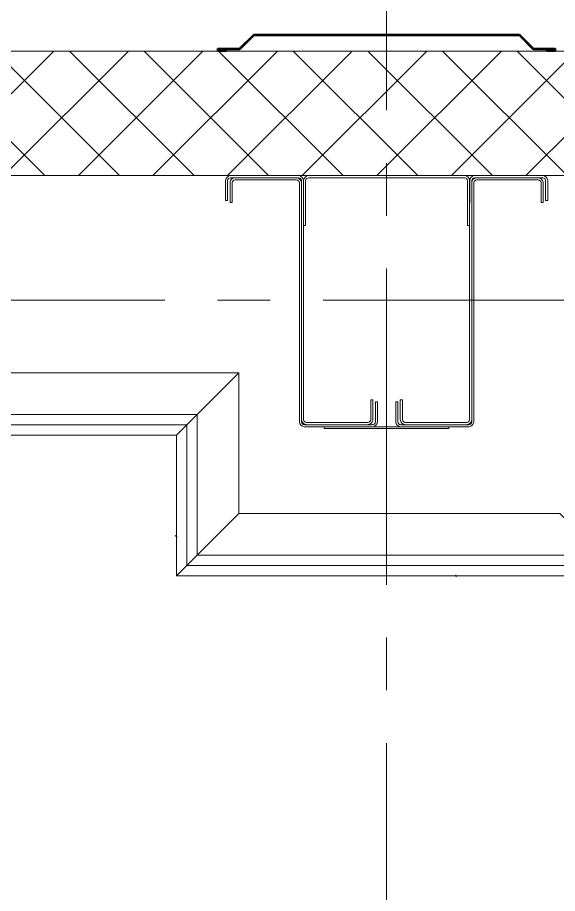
# Model space of a CAD drawing. Header units: millimetres. Extents: x -330955 to 144729, y -76510 to 25340.
# Drawn here: x 85574 to 86224, y -31781 to -30726 of the extents above; entities that cross this region are included whole.
import ezdxf

# ---------------------------------------------------------------- set-up
doc = ezdxf.new("R2010")
doc.units = ezdxf.units.MM
doc.header["$LTSCALE"] = 20
for name, pattern in [('CENTER2', [28.575000000000003, 19.05, -3.175, 3.175, -3.175]), ('XKITLINE00', [0]), ('XKITLINE02', [4, 2, -2])]:
    doc.linetypes.add(name, pattern=pattern)
doc.layers.get('0').update_dxf_attribs({"lineweight": 0})
for name, color, linetype, lineweight in [('A-WALL', 5, 'Continuous', 13), ('Part', 5, 'Continuous', 0), ('S-WALL-PATT', 7, 'Continuous', 0), ('Выноски', 7, 'Continuous', 15), ('Обобщенные модели', 7, 'Continuous', 18), ('Оси', 7, 'CENTER2', 9), ('Стены ГКЛ (графика)', 7, 'Continuous', 25)]:
    doc.layers.add(name, color=color, linetype=linetype, lineweight=lineweight)
pattern_1 = [(0, (12, 6), (3, 300), [3, -300]), (10, (108, 12), (-49.14003004104248, 295.9632704366632), [2.999999999999999, -299.9999999999998]), (20, (54, 78), (-99.78696513534288, 282.9338466657496), [3, -300]), (29.99999999999999, (120, 126), (-147.4019237886467, 261.3076211353316), [3, -300]), (40, (42.00000000000001, 144), (-190.5381495766049, 231.741695764753), [2.999999999999999, -299.9999999999998]), (49.99999999999999, (66, 216), (-227.8849701066338, 195.1344162353187), [3, -300]), (59.99999999999999, (24, 270), (-258.3076211353316, 152.5980762113534), [3, -300]), (70, (120, 264), (-280.8817258057955, 105.4251208600584), [2.999999999999999, -299.9999999999998]), (80, (192, 276), (-294.9213813706616, 55.04887655911575), [2.999999999999999, -299.9999999999998]), (90, (228, 204), (-300, 3.000000000000018), [3, -300]), (99.99999999999997, (288, 198), (-295.9632704366632, -49.14003004104247), [3, -299.9999999999999]), (110, (288, 90), (-282.9338466657496, -99.78696513534288), [3, -300]), (120, (234, 54), (-261.3076211353316, -147.4019237886466), [2.999999999999999, -299.9999999999998]), (130, (150, 72), (-231.741695764753, -190.5381495766049), [3, -300]), (140, (204, 126), (-195.1344162353188, -227.8849701066338), [3, -300]), (150, (150, 180), (-152.5980762113533, -258.3076211353316), [3, -300]), (160.0000000000001, (276, 12), (-105.4251208600585, -280.8817258057954), [3, -300])]

# ---------------------------------------------------------------- blocks, each defined once
blk = doc.blocks.new('Колонна К2')
at = {"layer": 'Part', "linetype": 'XKITLINE00', "lineweight": 0}
for p, q in [((-99.42504644859582, 152.4338393722428), (-98.5, 152.5)), ((-98.41071227332577, 150), (-99.06835053255782, 149.9529647834133)), ((-98.5, 152.5), (-17.5, 152.5)), ((-98.41071227332577, 150), (-17.58928772620857, 150)), ((-96.92595526902005, 149.9401603563456), (-96.08928772620857, 150)), ((-96.08928772620857, 150), (-22.91071227332577, 150)), ((-22.91071227332577, 150), (-22.07404473097995, 149.9401603563456)), ((-16.93164946697652, 149.9529647834133), (-17.58928772620857, 150)), ((-17.5, 152.5), (-16.57495355140418, 152.4338393722428)), ((16.57495355140418, 152.4338393722428), (17.5, 152.5)), ((17.58928772667423, 150), (16.93164946744218, 149.9529647834133)), ((17.5, 152.5), (98.5, 152.5)), ((17.58928772667423, 150), (98.41071227379143, 150)), ((22.07404473097995, 149.9401603563456), (22.91071227379143, 150)), ((22.91071227379143, 150), (96.08928772667423, 150)), ((96.08928772667423, 150), (96.92595526902005, 149.9401603563456)), ((99.06835053302348, 149.9529647834133), (98.41071227379143, 150)), ((98.5, 152.5), (99.42504644859582, 152.4338393722428)), ((-105, 146), (-104.9338393723592, 146.9250464488287)), ((-105, -141), (-105, 146)), ((-102.4529647831805, 146.5683505327906), (-102.5, 145.9107122735586)), ((-102.5, -141.0892877264414), (-102.5, 145.9107122735586)), ((-102.5, 143.5892877264414), (-102.440160356462, 144.4259552691365)), ((-102.5, -143.4107122735586), (-102.5, 143.5892877264414)), ((-99.95928576774895, 144.0692593530985), (-100, 143.5)), ((-100, -143.5), (-100, 143.5)), ((-96, 147.5), (-96.56925935298204, 147.4592857675161)), ((-96, 147.5), (-23, 147.5)), ((-22.43074064701796, 147.4592857675161), (-23, 147.5)), ((-19, 143.5), (-19.04071423225105, 144.0692593530985)), ((-19, 120), (-19, 143.5)), ((-16.559839643538, 144.4259552691365), (-16.5, 143.5892877264414)), ((-16.5, 120), (-16.5, 143.5892877264414)), ((-13.5, 145.9107122735586), (-13.54703521635383, 146.5683505327906)), ((-13.5, 122.5), (-13.5, 145.9107122735586)), ((-11.06616062764078, 146.9250464488287), (-11, 146)), ((-11, 146), (-11, 122.5)), ((11, 146), (11.06616062764078, 146.9250464488287)), ((11, 122.5), (11, 146)), ((13.54703521681949, 146.5683505327906), (13.5, 145.9107122735586)), ((13.5, 145.9107122735586), (13.5, 122.5)), ((16.5, 143.5892877264414), (16.559839643538, 144.4259552691365)), ((16.5, 120), (16.5, 143.5892877264414)), ((19.04071423271671, 144.0692593530985), (19, 143.5)), ((19, 120), (19, 143.5)), ((23, 147.5), (22.43074064701796, 147.4592857675161)), ((23, 147.5), (96, 147.5)), ((96.56925935298204, 147.4592857675161), (96, 147.5)), ((100, 143.5), (99.95928576774895, 144.0692593530985)), ((100, -143.5), (100, 143.5)), ((102.440160356462, 144.4259552691365), (102.5, 143.5892877264414)), ((102.5, 145.9107122735586), (102.4529647836462, 146.5683505327906)), ((102.5, -141.0892877264414), (102.5, 145.9107122735586)), ((102.5, -143.4107122735586), (102.5, 143.5892877264414)), ((104.9338393723592, 146.9250464488287), (105, 146)), ((105, -141), (105, 146)), ((-19, 120), (-16.5, 120)), ((-11, 122.5), (-13.5, 122.5)), ((13.5, 122.5), (11, 122.5)), ((19, 120), (16.5, 120)), ((-100, -143.5), (-100, -89.93383938604177)), ((-100, -89.93383938604177), (-97.5, -89.93383938604177)), ((-97.5, -89.93383938604177), (-97.47648239159025, -143.7395314031746)), ((97.5, -89.93383938604177), (97.47648239159025, -143.7395314031746)), ((100, -89.93383938604177), (97.5, -89.93383938604177)), ((100.0330803138204, -143.9625232244143), (100, -89.93383938604177)), ((-194, -143.5), (-194, -120)), ((-194, -120), (-191.5, -120)), ((-191.5, -120), (-191.5, -143.4107122735586)), ((-188.5, -117.5), (-186, -117.5)), ((-188.5, -141.0892877264414), (-188.5, -117.5)), ((-186, -117.5), (-186, -141)), ((188.5, -117.5), (186, -117.5)), ((186, -117.5), (186, -141)), ((188.5, -141.0892877264414), (188.5, -117.5)), ((191.5, -120), (191.5, -120)), ((191.5, -120), (191.5, -120)), ((191.5, -143.4107122735586), (191.5, -120)), ((191.5, -120), (194, -120)), ((194, -143.5), (194, -120)), ((-193.9338393723592, -144.4250464488287), (-194, -143.5)), ((-191.5, -143.4107122735586), (-191.4529647831805, -144.0683505327906)), ((-188.440160356462, -141.9259552691365), (-188.5, -141.0892877264414)), ((-188.0683505325578, -147.4529647834133), (-187.4107122733258, -147.5)), ((-187.4107122733258, -147.5), (-106.5892877262086, -147.5)), ((-186, -141), (-185.9592857672833, -141.5692593530985)), ((-182.0892877262086, -147.5), (-182.9259552690201, -147.4401603563456)), ((-182.569259352982, -144.9592857675161), (-182, -145)), ((-182.0892877262086, -147.5), (-108.9107122733258, -147.5)), ((-182, -145), (-109, -145)), ((-109, -145), (-108.430740647018, -144.9592857675161)), ((-108.0740447309799, -147.4401603563456), (-108.9107122733258, -147.5)), ((-106.5892877262086, -147.5), (-105.9316494669765, -147.4529647834133)), ((-105.040714232251, -141.5692593530985), (-105, -141)), ((-102.5, -141.0892877264414), (-102.559839643538, -141.9259552691365)), ((-102.5470352163538, -144.0683505327906), (-102.5, -143.4107122735586)), ((-99.93383937235922, -144.4250464488287), (-100, -143.5)), ((-97.5, -143.4107122735586), (-97.4529647831805, -144.0683505327906)), ((-94.06835053264085, -147.4529647834324), (94.06835053264102, -147.4529647834324)), ((97.5, -143.4107122735586), (97.4529647831805, -144.0683505327906)), ((99.93383937235922, -144.4250464488287), (100, -143.5)), ((100.0661606276408, -144.4250464488287), (100, -143.5)), ((102.559839643538, -141.9259552691365), (102.5, -141.0892877264414)), ((102.5, -143.4107122735586), (102.5470352168195, -144.0683505327906)), ((105, -141), (105.0407142327167, -141.5692593530985)), ((105.9316494674422, -147.4529647834133), (106.5892877266742, -147.5)), ((106.5892877266742, -147.5), (187.4107122737914, -147.5)), ((108.9107122737914, -147.5), (108.0740447309799, -147.4401603563456)), ((108.430740647018, -144.9592857675161), (109, -145)), ((108.9107122737914, -147.5), (182.0892877266742, -147.5)), ((109, -145), (182, -145)), ((182, -145), (182.569259352982, -144.9592857675161)), ((182.9259552690201, -147.4401603563456), (182.0892877266742, -147.5)), ((185.959285767749, -141.5692593530985), (186, -141)), ((187.4107122737914, -147.5), (188.0683505330235, -147.4529647834133)), ((188.5, -141.0892877264414), (188.440160356462, -141.9259552691365)), ((191.4529647836462, -144.0683505327906), (191.5, -143.4107122735586)), ((194, -143.5), (193.9338393723592, -144.4250464488287)), ((-187.5, -150), (-188.4250464485958, -149.9338393722428)), ((-187.5, -150), (-106.5, -150)), ((-105.5749535514042, -149.9338393722428), (-106.5, -150)), ((-94.42504644854769, -149.9338393722575), (94.42504644854789, -149.9338393722575)), ((106.5, -150), (105.5749535514042, -149.9338393722428)), ((106.5, -150), (187.5, -150)), ((188.4250464485958, -149.9338393722428), (187.5, -150))]:
    blk.add_line(p, q, dxfattribs=at)
at = {"layer": 'Part', "linetype": 'XKITLINE02', "lineweight": 0}
for p, q in [((-100, -140.0001452717697), (-100, 139.9998547282303)), ((100, -140.0001452717697), (100, 139.9998547282303))]:
    blk.add_line(p, q, dxfattribs=at)
at = {"layer": 'Part', "linetype": 'XKITLINE00', "lineweight": 0}
blk.add_lwpolyline([(-74.99999999999999, 152.5), (-74.99999999999999, 154.5), (74.99999999999999, 154.5), (74.99999999999999, 152.5), (-74.99999999999999, 152.5)], dxfattribs=at)
for centre, radius, start, end in [((-98.5, 146), 6.499999999995562, 98.18181817978395, 171.8181818202161), ((-98.5, 146), 3.993614015769151, 98.18181817978395, 171.8181818202161), ((-96, 143.5), 6.506385984226687, 98.18181817978395, 171.8181818202161), ((-23, 143.5), 6.50638598422186, 8.181818179783926, 81.81818182021608), ((-17.5, 146), 3.993614015776985, 8.181818179783926, 81.81818182021608), ((-17.5, 146), 6.499999999989522, 8.181818179783926, 81.81818182021608), ((17.5, 146), 6.499999999999175, 98.18181817978395, 171.8181818202161), ((17.5, 146), 3.993614015773978, 98.18181817978395, 171.8181818202161), ((23, 143.5), 6.506385984229692, 98.18181817978395, 171.8181818202161), ((96, 143.5), 6.506385984231515, 8.181818179783926, 81.81818182021608), ((98.5, 146), 3.993614015764325, 8.181818179783926, 81.81818182021608), ((98.5, 146), 6.499999999989522, 8.181818179783926, 81.81818182021608), ((-96, 143.5), 3.999999999991231, 98.18181817978395, 171.8181818202161), ((-23, 143.5), 3.999999999987617, 8.181818179783926, 81.81818182021608), ((23, 143.5), 3.999999999996058, 98.18181817978395, 171.8181818202161), ((96, 143.5), 3.999999999996058, 8.181818179783926, 81.81818182021608), ((-187.5, -143.5), 6.499999999998569, 188.1818181797839, 261.8181818202161), ((-187.5, -143.5), 3.993614015776985, 188.1818181797839, 261.8181818202161), ((-182, -141), 6.506385984230301, 188.1818181797839, 261.8181818202161), ((-182, -141), 3.999999999987617, 188.1818181797839, 261.8181818202161), ((-109, -141), 3.999999999991231, 278.1818181797839, 351.8181818202161), ((-109, -141), 6.506385984226687, 278.1818181797839, 351.8181818202161), ((-106.5, -143.5), 3.993614015769151, 278.1818181797839, 351.8181818202161), ((-106.5, -143.5), 6.499999999999782, 278.1818181797839, 351.8181818202161), ((-93.5, -143.5), 6.499999999998569, 188.181818179784, 261.8181818202164), ((-93.5, -143.5), 3.993614015776985, 188.181818179784, 261.8181818202164), ((93.5, -143.5), 3.993614015776985, 278.1818181797836, 351.8181818202161), ((93.5, -143.5), 6.499999999998569, 278.1818181797836, 351.8181818202161), ((106.5, -143.5), 6.499999999993742, 188.1818181797839, 261.8181818202161), ((106.5, -143.5), 3.993614015764325, 188.1818181797839, 261.8181818202161), ((109, -141), 6.506385984231515, 188.1818181797839, 261.8181818202161), ((109, -141), 3.999999999996058, 188.1818181797839, 261.8181818202161), ((182, -141), 4.000000000000884, 278.1818181797839, 351.8181818202161), ((182, -141), 6.506385984222467, 278.1818181797839, 351.8181818202161), ((187.5, -143.5), 3.993614015778804, 278.1818181797839, 351.8181818202161), ((187.5, -143.5), 6.499999999999782, 278.1818181797839, 351.8181818202161)]:
    blk.add_arc(centre, radius, start, end, dxfattribs=at)
blk = doc.blocks.new('*U248')
at = {"layer": 'S-WALL-PATT', "lineweight": 0, "true_color": 0x636466}
h = blk.add_hatch(dxfattribs=at)
h.set_pattern_fill('ANSI37', color=251, scale=20)
h.set_pattern_definition([(45, (0, 0), (-44.90128060534577, 44.90128060534577), []), (135, (0, 0), (-44.90128060534577, -44.90128060534576), [])])
h.paths.add_polyline_path([(-150, 0), (0, -1.4210854715202e-14), (0, 1800), (-150, 1800)])
at = {"color": 0}
blk.add_lwpolyline([(-150, 0), (0, 0), (0, 1800), (-150, 1800)], close=True, dxfattribs=at)
blk = doc.blocks.new('*U1119')
at = {"layer": 'A-WALL', "linetype": 'Continuous', "lineweight": 18}
h = blk.add_hatch(dxfattribs=at)
h.set_pattern_fill('GENERAL_TEXTURE', color=30, scale=300, style=0, pattern_type=2)
h.set_pattern_definition(pattern_1)
h.paths.add_polyline_path([(12.5, 0), (12.5, -12.5), (530.7155004115775, -12.5), (530.7155004115775, 0)], flags=0)
at = {"layer": 'A-WALL', "color": 30}
blk.add_line((0.8847013400118158, -1.347017690507073), (678.9502630584648, -1.347017690507073), dxfattribs=at)
at = {"layer": 'A-WALL', "color": 11}
for p, q in [((13.38470134001181, -13.84701769050707), (691.4502630584648, -13.84701769050707)), ((25.88470134001181, -26.34701769050707), (703.9502630584648, -26.34701769050707))]:
    blk.add_line(p, q, dxfattribs=at)
at = {"layer": 'A-WALL', "color": 8, "linetype": 'Continuous', "lineweight": 0}
blk.add_line((75.8847013400118, -76.34701769050707), (753.9502630584648, -76.34701769050707), dxfattribs=at)
for points in [[(75.8847013400118, -76.34701769050707), (0.8847013400118158, -1.347017690507073)], [(753.9502630584648, -76.34701769050707), (678.9502630584648, -1.347017690507073)]]:
    blk.add_lwpolyline(points, dxfattribs=at)
blk = doc.blocks.new('*U1120')
at = {"layer": 'A-WALL', "linetype": 'Continuous', "lineweight": 18}
h = blk.add_hatch(dxfattribs=at)
h.set_pattern_fill('GENERAL_TEXTURE', color=30, scale=300, style=0, pattern_type=2)
h.set_pattern_definition(pattern_1)
h.paths.add_polyline_path([(12.5, 0), (12.5, -12.5), (530.7155004115775, -12.5), (530.7155004115775, 0)], flags=0)
at = {"layer": 'A-WALL', "color": 30}
blk.add_line((0.8847013400118158, -1.347017690507073), (170.2859478242463, -1.347017690507073), dxfattribs=at)
at = {"layer": 'A-WALL', "color": 11}
for p, q in [((13.38470134001181, -13.84701769050707), (182.7859478242463, -13.84701769050707)), ((25.88470134001181, -26.34701769050707), (195.2859478242463, -26.34701769050707))]:
    blk.add_line(p, q, dxfattribs=at)
at = {"layer": 'A-WALL', "color": 8, "linetype": 'Continuous', "lineweight": 0}
blk.add_line((75.8847013400118, -76.34701769050707), (245.2859478242463, -76.34701769050707), dxfattribs=at)
for points in [[(75.8847013400118, -76.34701769050707), (0.8847013400118158, -1.347017690507073)], [(245.2859478242463, -76.34701769050707), (170.2859478242463, -1.347017690507073)]]:
    blk.add_lwpolyline(points, dxfattribs=at)
blk = doc.blocks.new('*U1121')
at = {"layer": 'A-WALL', "linetype": 'Continuous', "lineweight": 18}
h = blk.add_hatch(dxfattribs=at)
h.set_pattern_fill('GENERAL_TEXTURE', color=30, scale=300, style=0, pattern_type=2)
h.set_pattern_definition(pattern_1)
h.paths.add_polyline_path([(12.5, 0), (12.5, -12.5), (530.7155004115775, -12.5), (530.7155004115775, 0)], flags=0)
at = {"layer": 'A-WALL', "color": 30, "linetype": 'Continuous'}
blk.add_line((0.8847013400118158, -1.347017690507073), (537.3138065552519, -1.347017690507073), dxfattribs=at)
at = {"layer": 'A-WALL', "color": 11, "linetype": 'Continuous'}
for p, q in [((13.38470134001181, -13.84701769050707), (524.8138065552519, -13.84701769050707)), ((25.88470134001181, -26.34701769050707), (512.3138065552519, -26.34701769050707))]:
    blk.add_line(p, q, dxfattribs=at)
at = {"layer": 'A-WALL', "color": 8, "linetype": 'Continuous', "lineweight": 0}
blk.add_line((75.8847013400118, -76.34701769050707), (462.3138065552519, -76.34701769050707), dxfattribs=at)
for points in [[(75.8847013400118, -76.34701769050707), (0.8847013400118158, -1.347017690507073)], [(462.3138065552519, -76.34701769050707), (537.3138065552519, -1.347017690507073)]]:
    blk.add_lwpolyline(points, dxfattribs=at)
blk = doc.blocks.new('320мм_ФЭ_Стена_Стык вертикальный')
at = {"layer": 'Обобщенные модели', "lineweight": 9}
h = blk.add_hatch(dxfattribs=at)
h.set_pattern_fill('FP_4', color=256, style=0, pattern_type=2)
h.set_pattern_definition([(45, (210.0000000000036, 6.821210263296962e-13), (-106.0660171779821, 106.0660171779821), [])])
h.paths.add_polyline_path([(27265.00000000009, -294.9999999998949), (27282.00000000009, -277.9999999998988), (27281.58578643771, -276.9999999998947), (27264.58578643771, -293.9999999998951), (27155.41421356246, -293.9999999998948), (27138.41421356246, -276.9999999998943), (27138.00000000009, -277.9999999998984), (27155.00000000008, -294.9999999998946)], flags=0)
h.paths.add_polyline_path([(27307.00000000008, -275.999999999895), (27308.00000000008, -274.9999999998996), (27298.00000000009, -275.999999999895)], flags=0)
h.paths.add_polyline_path([(27122.00000000009, -275.9999999998944), (27122.00000000009, -274.9999999998947), (27113.00000000009, -275.9999999998944)], flags=0)
at = {"layer": 'Обобщенные модели', "lineweight": 40}
for p, q in [((26912.00000000005, -274.9999999998932), (26902.00000000005, -274.9999999998931)), ((26902.00000000005, -274.9999999998931), (26902.00000000005, -277.9999999998932)), ((26902.00000000005, -277.9999999998932), (26928.00000000005, -277.9999999998934)), ((26903.00000000005, -276.9999999998932), (26903.00000000005, -275.9999999998931)), ((26903.00000000005, -275.9999999998931), (26912.00000000005, -275.9999999998932)), ((26928.41421356243, -276.9999999998934), (26903.00000000005, -276.9999999998932)), ((26912.00000000005, -275.9999999998932), (26912.00000000005, -274.9999999998932)), ((26928.00000000005, -277.9999999998934), (26945.00000000005, -294.9999999998934)), ((26945.41421356243, -293.9999999998934), (26928.41421356243, -276.9999999998934)), ((27281.58578643768, -276.9999999998936), (27264.58578643768, -293.9999999998934)), ((27265.00000000005, -294.9999999998934), (27282.00000000005, -277.9999999998936)), ((27307.00000000005, -276.9999999998938), (27281.58578643768, -276.9999999998936)), ((27282.00000000005, -277.9999999998936), (27308.00000000006, -277.9999999998938)), ((27308.00000000006, -274.9999999998937), (27298.00000000006, -274.9999999998936)), ((27298.00000000006, -274.9999999998936), (27298.00000000006, -275.9999999998936)), ((27298.00000000006, -275.9999999998936), (27307.00000000005, -275.9999999998938)), ((27307.00000000005, -275.9999999998938), (27307.00000000005, -276.9999999998938)), ((27308.00000000006, -277.9999999998938), (27308.00000000006, -274.9999999998937))]:
    blk.add_line(p, q, dxfattribs=at)
for points in [[(26945.00000000005, -294.9999999998934), (27265.00000000005, -294.9999999998934)], [(26945.41421356243, -293.9999999998934), (27264.58578643768, -293.9999999998934)]]:
    blk.add_lwpolyline(points, dxfattribs=at)

msp = doc.modelspace()

# ---------------------------------------------------------------- linework, layer by layer
at = {"layer": 'Оси'}
for p, q in [((86017.92769579006, -45697.13431291672), (86017.92769579006, -29743.71329325248)), ((112039.911002455, -31066.75194727859), (61353.4322755239, -31066.7519472786))]:
    msp.add_line(p, q, dxfattribs=at)

# ---------------------------------------------------------------- block references
at = {"color": 1, "xscale": -1, "rotation": 180}
msp.add_blockref('Колонна К2', (86017.92769579006, -31066.75194727859), dxfattribs=at)
at = {"layer": 'Выноски', "xscale": -1, "rotation": 90}
msp.add_blockref('*U248', (86917.92769579006, -30916.75194727859), dxfattribs=at)
at = {"layer": 'Обобщенные модели', "xscale": -1, "rotation": 180}
msp.add_blockref('320мм_ФЭ_Стена_Стык вертикальный', (58912.92769579006, -31041.75194727848), dxfattribs=at)
at = {"layer": 'Стены ГКЛ (графика)', "rotation": 90.00000000000001}
msp.add_blockref('*U1120', (85763.58070588703, -31399.6514385394, 3981), dxfattribs=at)
at = {"layer": 'Стены ГКЛ (графика)', "xscale": -1, "rotation": 180}
for name, p in [('*U1119', (85085.97746046765, -31230.71250840566, 3981)), ('*U1121', (85764.04302221182, -31400.1137549156, 3981))]:
    msp.add_blockref(name, p, dxfattribs=at)

doc.saveas('drawing.dxf')
